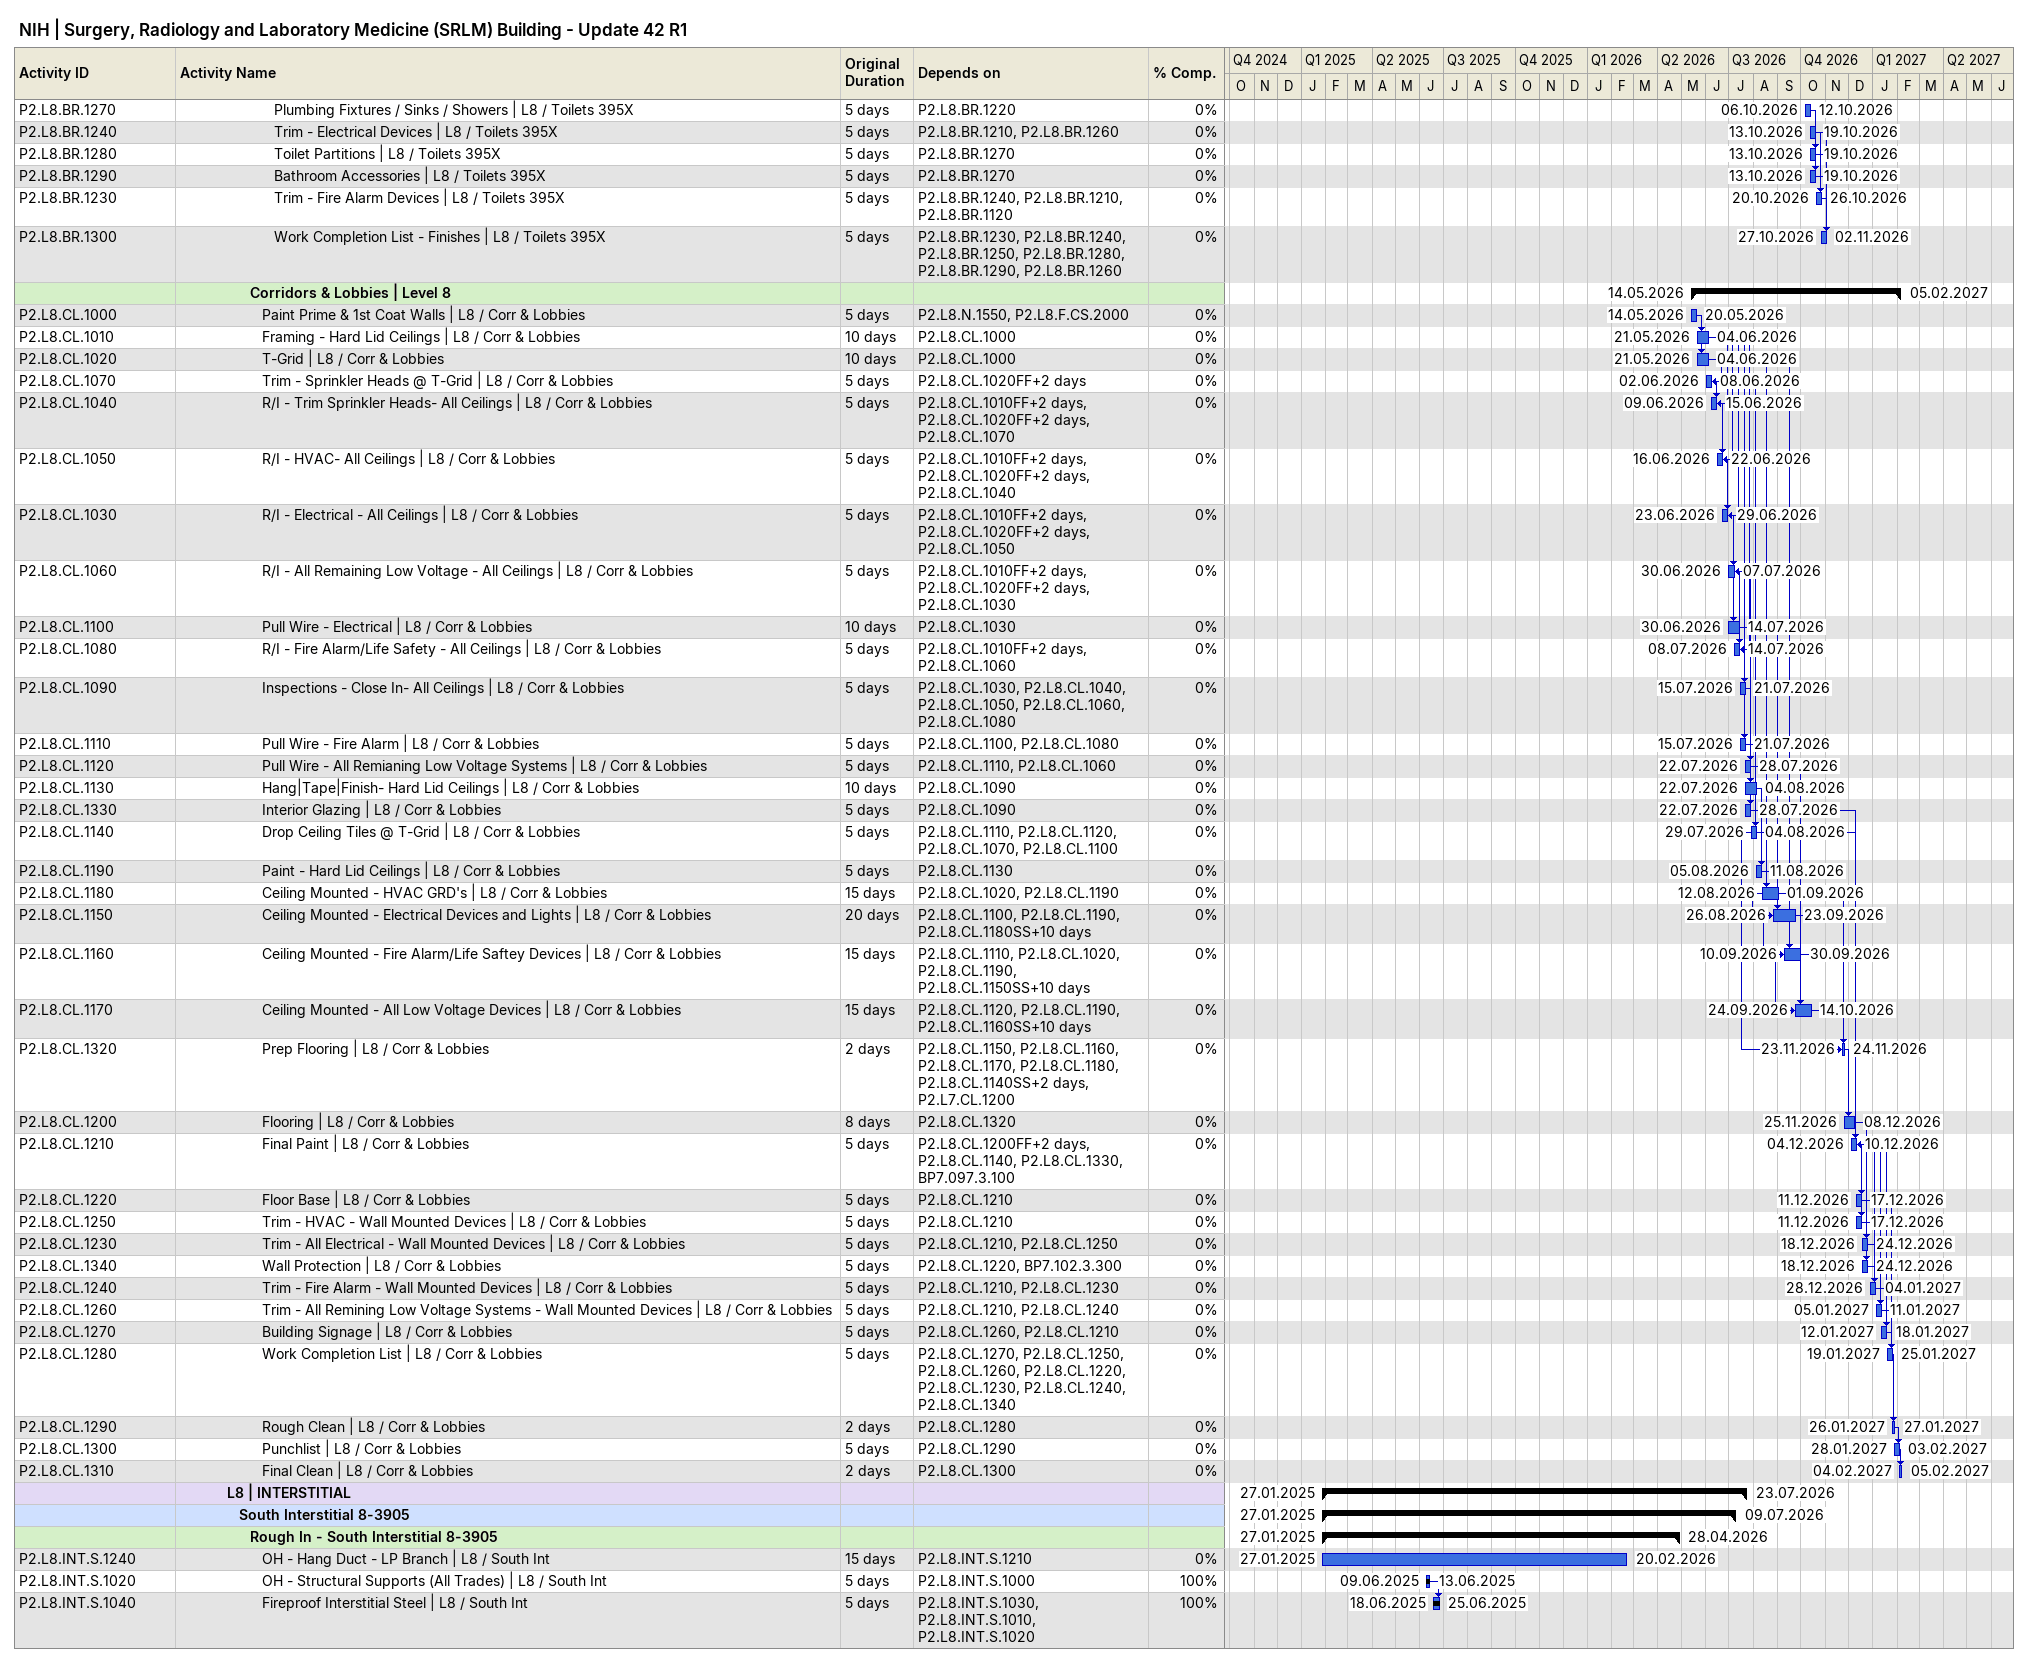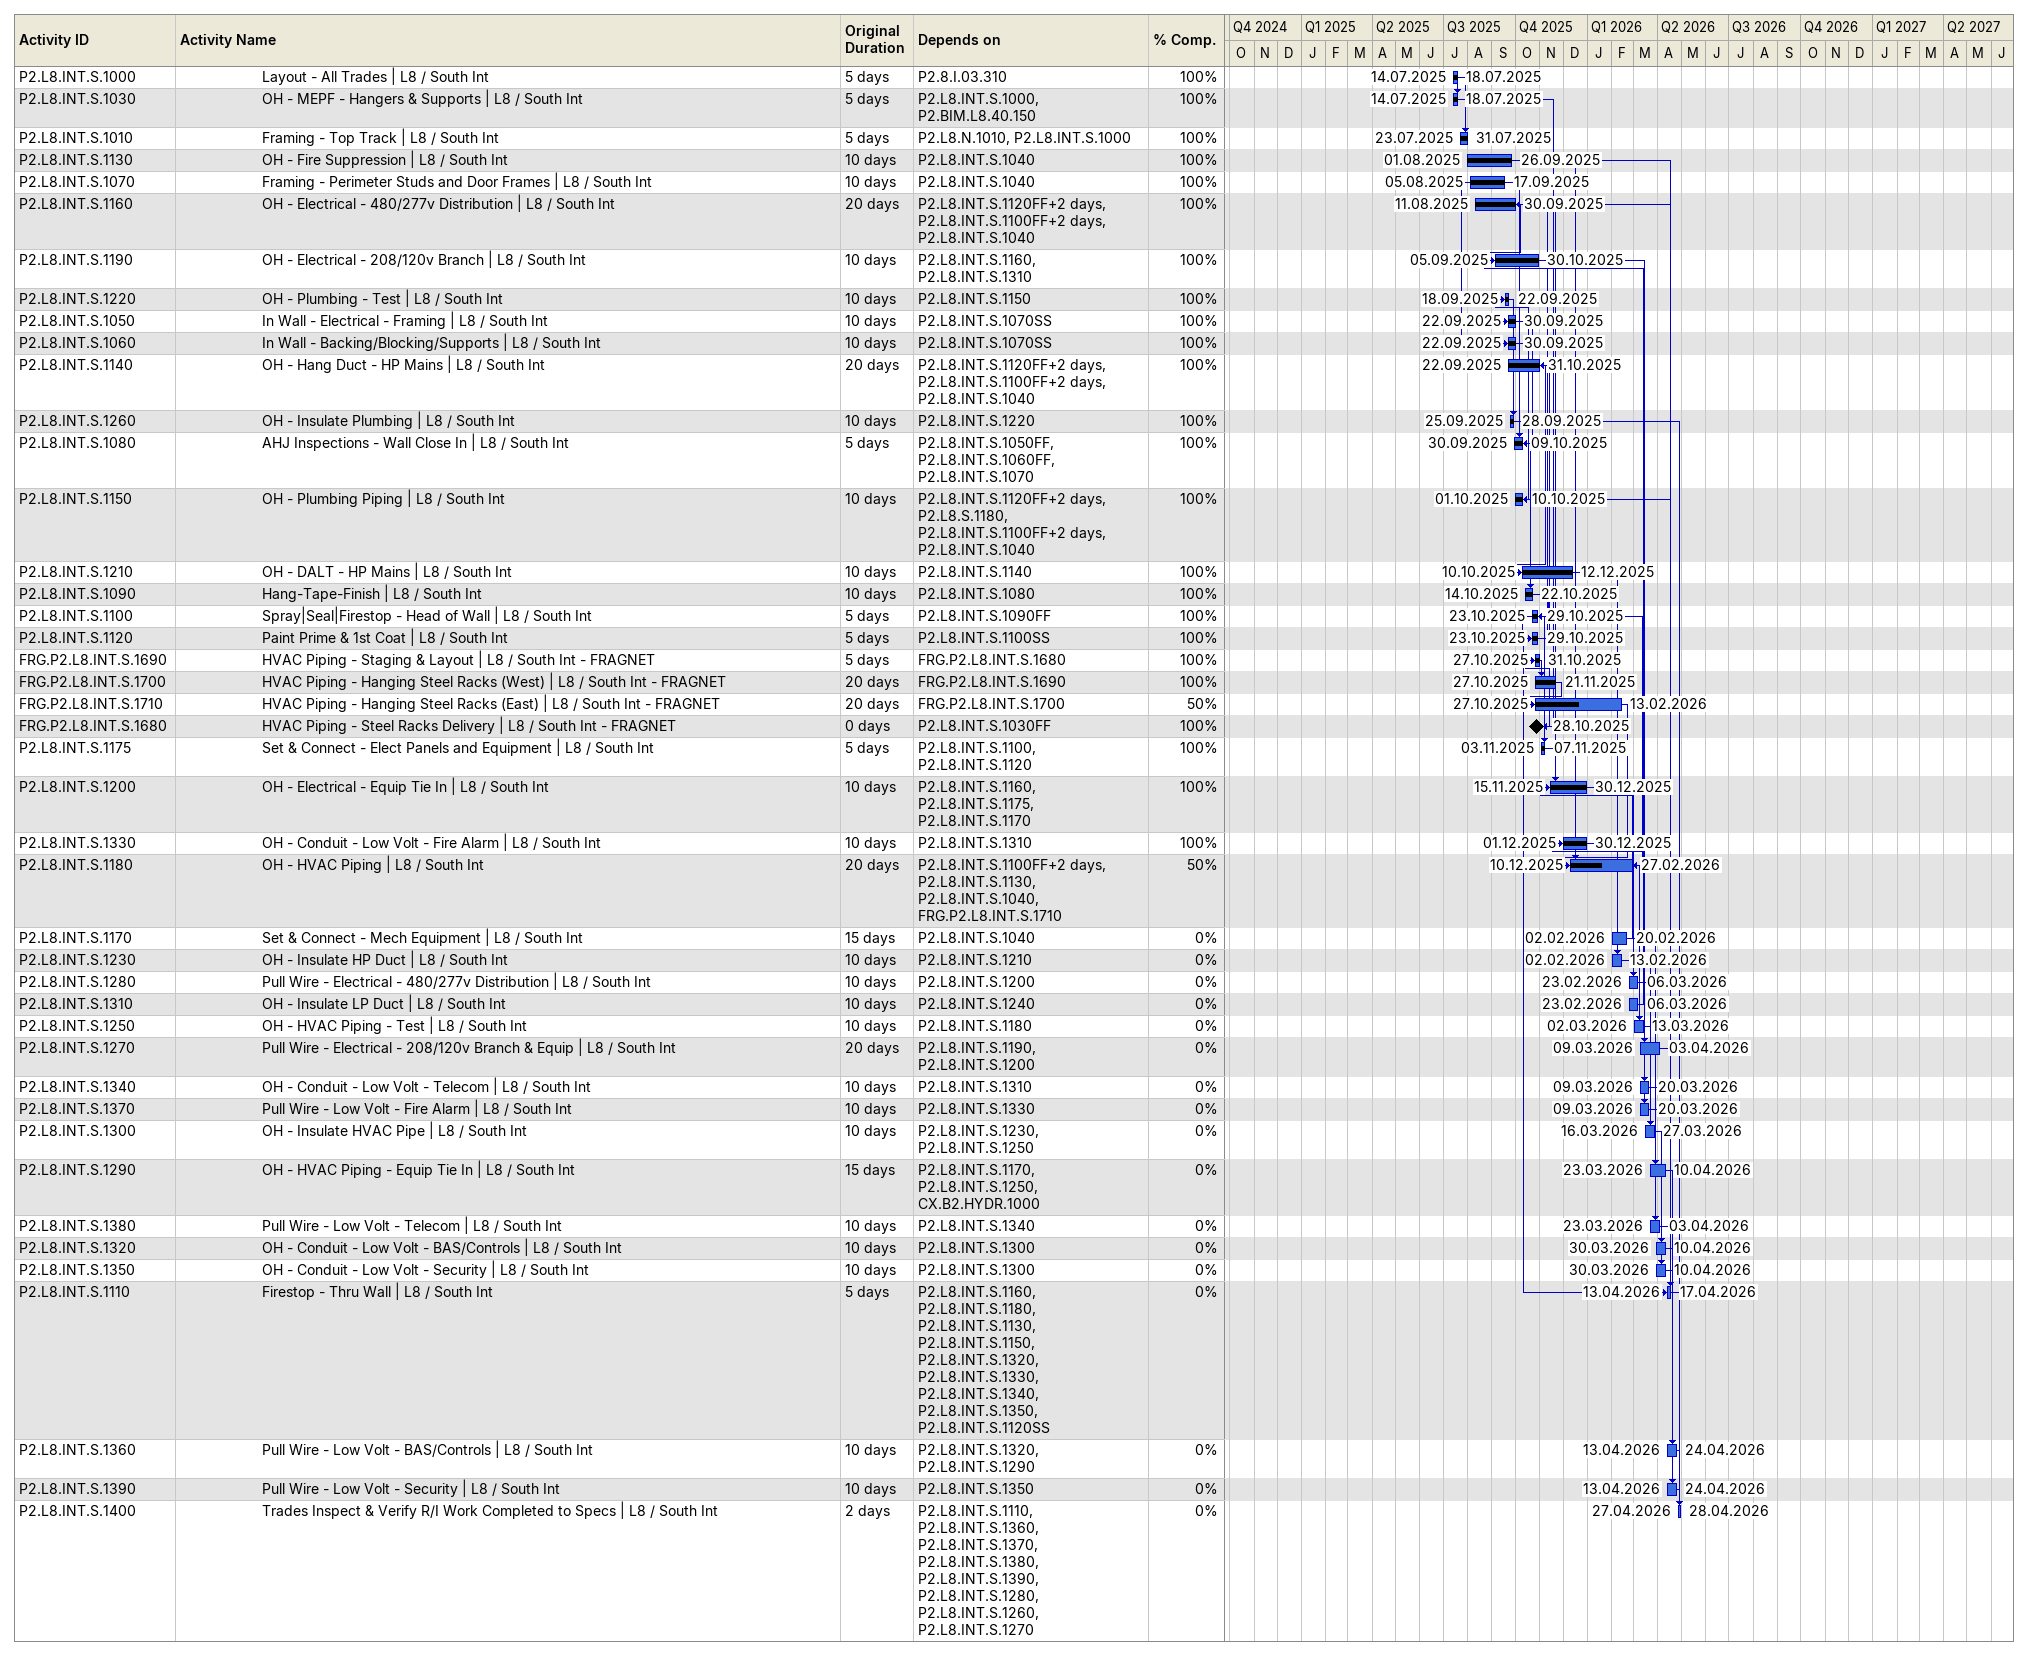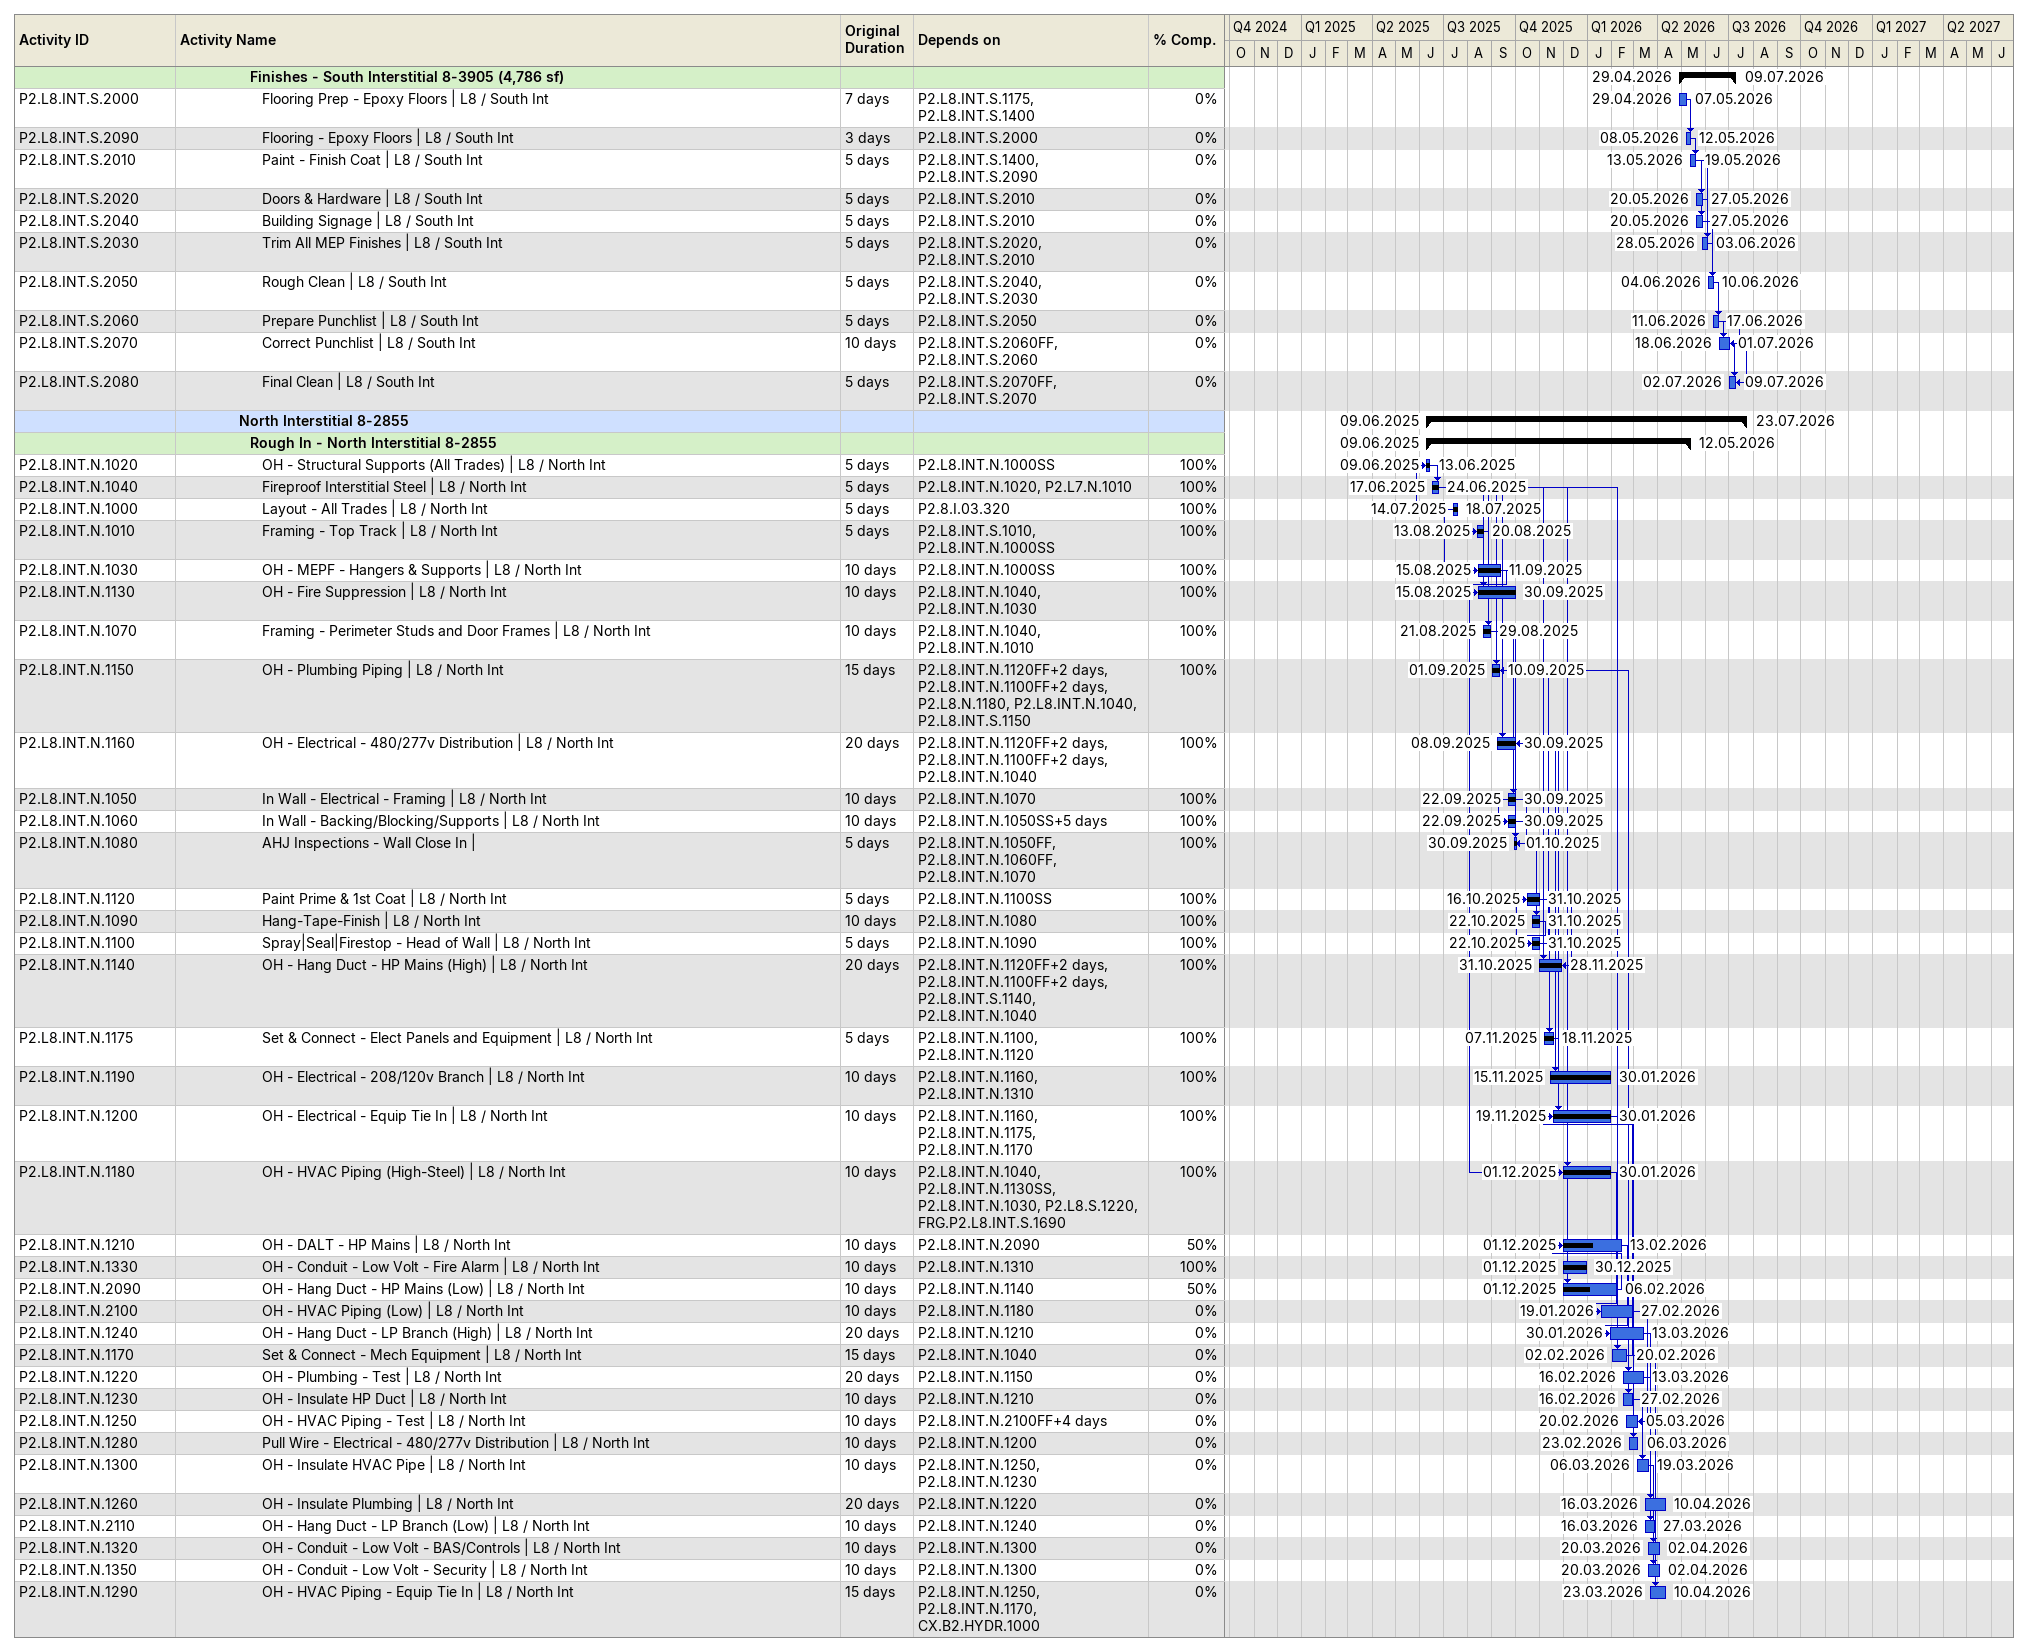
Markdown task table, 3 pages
NIH | Surgery, Radiology and Laboratory Medicine (SRLM) Building - Update 42 R1

| ID | Level | Task | Original duration | Start | Finish | Predecessors | % complete |
|---|---|---|---|---|---|---|---|
| P2.L8.BR.1270 | 9 | Plumbing Fixtures / Sinks / Showers \| L8 / Toilets 395X | 5d | 2026-10-06 | 2026-10-12 | P2.L8.BR.1220 | 0 |
| P2.L8.BR.1240 | 9 | Trim - Electrical Devices \| L8 / Toilets 395X | 5d | 2026-10-13 | 2026-10-19 | P2.L8.BR.1210, P2.L8.BR.1260 | 0 |
| P2.L8.BR.1280 | 9 | Toilet Partitions \| L8 / Toilets 395X | 5d | 2026-10-13 | 2026-10-19 | P2.L8.BR.1270 | 0 |
| P2.L8.BR.1290 | 9 | Bathroom Accessories \| L8 / Toilets 395X | 5d | 2026-10-13 | 2026-10-19 | P2.L8.BR.1270 | 0 |
| P2.L8.BR.1230 | 9 | Trim - Fire Alarm Devices \| L8 / Toilets 395X | 5d | 2026-10-20 | 2026-10-26 | P2.L8.BR.1240, P2.L8.BR.1210, P2.L8.BR.1120 | 0 |
| P2.L8.BR.1300 | 9 | Work Completion List - Finishes \| L8 / Toilets 395X | 5d | 2026-10-27 | 2026-11-02 | P2.L8.BR.1230, P2.L8.BR.1240, P2.L8.BR.1250, P2.L8.BR.1280, P2.L8.BR.1290, P2.L8.BR.1260 | 0 |
|  | 7 | **Corridors & Lobbies \| Level 8** |  | 2026-05-14 | 2027-02-05 |  |  |
| P2.L8.CL.1000 | 8 | Paint Prime & 1st Coat Walls \| L8 / Corr & Lobbies | 5d | 2026-05-14 | 2026-05-20 | P2.L8.N.1550, P2.L8.F.CS.2000 | 0 |
| P2.L8.CL.1010 | 8 | Framing - Hard Lid Ceilings \| L8 / Corr & Lobbies | 10d | 2026-05-21 | 2026-06-04 | P2.L8.CL.1000 | 0 |
| P2.L8.CL.1020 | 8 | T-Grid \| L8 / Corr & Lobbies | 10d | 2026-05-21 | 2026-06-04 | P2.L8.CL.1000 | 0 |
| P2.L8.CL.1070 | 8 | Trim - Sprinkler Heads @ T-Grid \| L8 / Corr & Lobbies | 5d | 2026-06-02 | 2026-06-08 | P2.L8.CL.1020FF+2d | 0 |
| P2.L8.CL.1040 | 8 | R/I - Trim Sprinkler Heads- All Ceilings \| L8 / Corr & Lobbies | 5d | 2026-06-09 | 2026-06-15 | P2.L8.CL.1010FF+2d, P2.L8.CL.1020FF+2d, P2.L8.CL.1070 | 0 |
| P2.L8.CL.1050 | 8 | R/I - HVAC- All Ceilings \| L8 / Corr & Lobbies | 5d | 2026-06-16 | 2026-06-22 | P2.L8.CL.1010FF+2d, P2.L8.CL.1020FF+2d, P2.L8.CL.1040 | 0 |
| P2.L8.CL.1030 | 8 | R/I - Electrical - All Ceilings \| L8 / Corr & Lobbies | 5d | 2026-06-23 | 2026-06-29 | P2.L8.CL.1010FF+2d, P2.L8.CL.1020FF+2d, P2.L8.CL.1050 | 0 |
| P2.L8.CL.1060 | 8 | R/I - All Remaining Low Voltage - All Ceilings \| L8 / Corr & Lobbies | 5d | 2026-06-30 | 2026-07-07 | P2.L8.CL.1010FF+2d, P2.L8.CL.1020FF+2d, P2.L8.CL.1030 | 0 |
| P2.L8.CL.1100 | 8 | Pull Wire - Electrical \| L8 / Corr & Lobbies | 10d | 2026-06-30 | 2026-07-14 | P2.L8.CL.1030 | 0 |
| P2.L8.CL.1080 | 8 | R/I - Fire Alarm/Life Safety - All Ceilings \| L8 / Corr & Lobbies | 5d | 2026-07-08 | 2026-07-14 | P2.L8.CL.1010FF+2d, P2.L8.CL.1060 | 0 |
| P2.L8.CL.1090 | 8 | Inspections - Close In- All Ceilings \| L8 / Corr & Lobbies | 5d | 2026-07-15 | 2026-07-21 | P2.L8.CL.1030, P2.L8.CL.1040, P2.L8.CL.1050, P2.L8.CL.1060, P2.L8.CL.1080 | 0 |
| P2.L8.CL.1110 | 8 | Pull Wire - Fire Alarm \| L8 / Corr & Lobbies | 5d | 2026-07-15 | 2026-07-21 | P2.L8.CL.1100, P2.L8.CL.1080 | 0 |
| P2.L8.CL.1120 | 8 | Pull Wire - All Remianing Low Voltage Systems \| L8 / Corr & Lobbies | 5d | 2026-07-22 | 2026-07-28 | P2.L8.CL.1110, P2.L8.CL.1060 | 0 |
| P2.L8.CL.1130 | 8 | Hang\|Tape\|Finish- Hard Lid Ceilings \| L8 / Corr & Lobbies | 10d | 2026-07-22 | 2026-08-04 | P2.L8.CL.1090 | 0 |
| P2.L8.CL.1330 | 8 | Interior Glazing \| L8 / Corr & Lobbies | 5d | 2026-07-22 | 2026-07-28 | P2.L8.CL.1090 | 0 |
| P2.L8.CL.1140 | 8 | Drop Ceiling Tiles @ T-Grid \| L8 / Corr & Lobbies | 5d | 2026-07-29 | 2026-08-04 | P2.L8.CL.1110, P2.L8.CL.1120, P2.L8.CL.1070, P2.L8.CL.1100 | 0 |
| P2.L8.CL.1190 | 8 | Paint - Hard Lid Ceilings \| L8 / Corr & Lobbies | 5d | 2026-08-05 | 2026-08-11 | P2.L8.CL.1130 | 0 |
| P2.L8.CL.1180 | 8 | Ceiling Mounted - HVAC GRD's \| L8 / Corr & Lobbies | 15d | 2026-08-12 | 2026-09-01 | P2.L8.CL.1020, P2.L8.CL.1190 | 0 |
| P2.L8.CL.1150 | 8 | Ceiling Mounted - Electrical Devices and Lights \| L8 / Corr & Lobbies | 20d | 2026-08-26 | 2026-09-23 | P2.L8.CL.1100, P2.L8.CL.1190, P2.L8.CL.1180SS+10d | 0 |
| P2.L8.CL.1160 | 8 | Ceiling Mounted - Fire Alarm/Life Saftey Devices \| L8 / Corr & Lobbies | 15d | 2026-09-10 | 2026-09-30 | P2.L8.CL.1110, P2.L8.CL.1020, P2.L8.CL.1190, P2.L8.CL.1150SS+10d | 0 |
| P2.L8.CL.1170 | 8 | Ceiling Mounted - All Low Voltage Devices \| L8 / Corr & Lobbies | 15d | 2026-09-24 | 2026-10-14 | P2.L8.CL.1120, P2.L8.CL.1190, P2.L8.CL.1160SS+10d | 0 |
| P2.L8.CL.1320 | 8 | Prep Flooring \| L8 / Corr & Lobbies | 2d | 2026-11-23 | 2026-11-24 | P2.L8.CL.1150, P2.L8.CL.1160, P2.L8.CL.1170, P2.L8.CL.1180, P2.L8.CL.1140SS+2d, P2.L7.CL.1200 | 0 |
| P2.L8.CL.1200 | 8 | Flooring \| L8 / Corr & Lobbies | 8d | 2026-11-25 | 2026-12-08 | P2.L8.CL.1320 | 0 |
| P2.L8.CL.1210 | 8 | Final Paint \| L8 / Corr & Lobbies | 5d | 2026-12-04 | 2026-12-10 | P2.L8.CL.1200FF+2d, P2.L8.CL.1140, P2.L8.CL.1330, BP7.097.3.100 | 0 |
| P2.L8.CL.1220 | 8 | Floor Base \| L8 / Corr & Lobbies | 5d | 2026-12-11 | 2026-12-17 | P2.L8.CL.1210 | 0 |
| P2.L8.CL.1250 | 8 | Trim - HVAC - Wall Mounted Devices \| L8 / Corr & Lobbies | 5d | 2026-12-11 | 2026-12-17 | P2.L8.CL.1210 | 0 |
| P2.L8.CL.1230 | 8 | Trim - All Electrical - Wall Mounted Devices \| L8 / Corr & Lobbies | 5d | 2026-12-18 | 2026-12-24 | P2.L8.CL.1210, P2.L8.CL.1250 | 0 |
| P2.L8.CL.1340 | 8 | Wall Protection \| L8 / Corr & Lobbies | 5d | 2026-12-18 | 2026-12-24 | P2.L8.CL.1220, BP7.102.3.300 | 0 |
| P2.L8.CL.1240 | 8 | Trim - Fire Alarm - Wall Mounted Devices \| L8 / Corr & Lobbies | 5d | 2026-12-28 | 2027-01-04 | P2.L8.CL.1210, P2.L8.CL.1230 | 0 |
| P2.L8.CL.1260 | 8 | Trim - All Remining Low Voltage Systems - Wall Mounted Devices \| L8 / Corr & Lobbies | 5d | 2027-01-05 | 2027-01-11 | P2.L8.CL.1210, P2.L8.CL.1240 | 0 |
| P2.L8.CL.1270 | 8 | Building Signage \| L8 / Corr & Lobbies | 5d | 2027-01-12 | 2027-01-18 | P2.L8.CL.1260, P2.L8.CL.1210 | 0 |
| P2.L8.CL.1280 | 8 | Work Completion List \| L8 / Corr & Lobbies | 5d | 2027-01-19 | 2027-01-25 | P2.L8.CL.1270, P2.L8.CL.1250, P2.L8.CL.1260, P2.L8.CL.1220, P2.L8.CL.1230, P2.L8.CL.1240, P2.L8.CL.1340 | 0 |
| P2.L8.CL.1290 | 8 | Rough Clean \| L8 / Corr & Lobbies | 2d | 2027-01-26 | 2027-01-27 | P2.L8.CL.1280 | 0 |
| P2.L8.CL.1300 | 8 | Punchlist \| L8 / Corr & Lobbies | 5d | 2027-01-28 | 2027-02-03 | P2.L8.CL.1290 | 0 |
| P2.L8.CL.1310 | 8 | Final Clean \| L8 / Corr & Lobbies | 2d | 2027-02-04 | 2027-02-05 | P2.L8.CL.1300 | 0 |
|  | 5 | **L8 \| INTERSTITIAL** |  | 2025-01-27 | 2026-07-23 |  |  |
|  | 6 | **South Interstitial 8-3905** |  | 2025-01-27 | 2026-07-09 |  |  |
|  | 7 | **Rough In - South Interstitial 8-3905** |  | 2025-01-27 | 2026-04-28 |  |  |
| P2.L8.INT.S.1240 | 8 | OH - Hang Duct - LP Branch \| L8 / South Int | 15d | 2025-01-27 | 2026-02-20 | P2.L8.INT.S.1210 | 0 |
| P2.L8.INT.S.1020 | 8 | OH - Structural Supports (All Trades) \| L8 / South Int | 5d | 2025-06-09 | 2025-06-13 | P2.L8.INT.S.1000 | 100 |
| P2.L8.INT.S.1040 | 8 | Fireproof Interstitial Steel \| L8 / South Int | 5d | 2025-06-18 | 2025-06-25 | P2.L8.INT.S.1030, P2.L8.INT.S.1010, P2.L8.INT.S.1020 | 100 |
| P2.L8.INT.S.1000 | 8 | Layout - All Trades \| L8 / South Int | 5d | 2025-07-14 | 2025-07-18 | P2.8.I.03.310 | 100 |
| P2.L8.INT.S.1030 | 8 | OH - MEPF - Hangers & Supports \| L8 / South Int | 5d | 2025-07-14 | 2025-07-18 | P2.L8.INT.S.1000, P2.BIM.L8.40.150 | 100 |
| P2.L8.INT.S.1010 | 8 | Framing - Top Track \| L8 / South Int | 5d | 2025-07-23 | 2025-07-31 | P2.L8.N.1010, P2.L8.INT.S.1000 | 100 |
| P2.L8.INT.S.1130 | 8 | OH - Fire Suppression \| L8 / South Int | 10d | 2025-08-01 | 2025-09-26 | P2.L8.INT.S.1040 | 100 |
| P2.L8.INT.S.1070 | 8 | Framing - Perimeter Studs and Door Frames \| L8 / South Int | 10d | 2025-08-05 | 2025-09-17 | P2.L8.INT.S.1040 | 100 |
| P2.L8.INT.S.1160 | 8 | OH - Electrical - 480/277v Distribution \| L8 / South Int | 20d | 2025-08-11 | 2025-09-30 | P2.L8.INT.S.1120FF+2d, P2.L8.INT.S.1100FF+2d, P2.L8.INT.S.1040 | 100 |
| P2.L8.INT.S.1190 | 8 | OH - Electrical - 208/120v Branch \| L8 / South Int | 10d | 2025-09-05 | 2025-10-30 | P2.L8.INT.S.1160, P2.L8.INT.S.1310 | 100 |
| P2.L8.INT.S.1220 | 8 | OH - Plumbing - Test \| L8 / South Int | 10d | 2025-09-18 | 2025-09-22 | P2.L8.INT.S.1150 | 100 |
| P2.L8.INT.S.1050 | 8 | In Wall - Electrical - Framing \| L8 / South Int | 10d | 2025-09-22 | 2025-09-30 | P2.L8.INT.S.1070SS | 100 |
| P2.L8.INT.S.1060 | 8 | In Wall - Backing/Blocking/Supports \| L8 / South Int | 10d | 2025-09-22 | 2025-09-30 | P2.L8.INT.S.1070SS | 100 |
| P2.L8.INT.S.1140 | 8 | OH - Hang Duct - HP Mains \| L8 / South Int | 20d | 2025-09-22 | 2025-10-31 | P2.L8.INT.S.1120FF+2d, P2.L8.INT.S.1100FF+2d, P2.L8.INT.S.1040 | 100 |
| P2.L8.INT.S.1260 | 8 | OH - Insulate Plumbing \| L8 / South Int | 10d | 2025-09-25 | 2025-09-28 | P2.L8.INT.S.1220 | 100 |
| P2.L8.INT.S.1080 | 8 | AHJ Inspections - Wall Close In \| L8 / South Int | 5d | 2025-09-30 | 2025-10-09 | P2.L8.INT.S.1050FF, P2.L8.INT.S.1060FF, P2.L8.INT.S.1070 | 100 |
| P2.L8.INT.S.1150 | 8 | OH - Plumbing Piping \| L8 / South Int | 10d | 2025-10-01 | 2025-10-10 | P2.L8.INT.S.1120FF+2d, P2.L8.S.1180, P2.L8.INT.S.1100FF+2d, P2.L8.INT.S.1040 | 100 |
| P2.L8.INT.S.1210 | 8 | OH - DALT - HP Mains \| L8 / South Int | 10d | 2025-10-10 | 2025-12-12 | P2.L8.INT.S.1140 | 100 |
| P2.L8.INT.S.1090 | 8 | Hang-Tape-Finish \| L8 / South Int | 10d | 2025-10-14 | 2025-10-22 | P2.L8.INT.S.1080 | 100 |
| P2.L8.INT.S.1100 | 8 | Spray\|Seal\|Firestop - Head of Wall \| L8 / South Int | 5d | 2025-10-23 | 2025-10-29 | P2.L8.INT.S.1090FF | 100 |
| P2.L8.INT.S.1120 | 8 | Paint Prime & 1st Coat \| L8 / South Int | 5d | 2025-10-23 | 2025-10-29 | P2.L8.INT.S.1100SS | 100 |
| FRG.P2.L8.INT.S.1690 | 8 | HVAC Piping - Staging & Layout \| L8 / South Int - FRAGNET | 5d | 2025-10-27 | 2025-10-31 | FRG.P2.L8.INT.S.1680 | 100 |
| FRG.P2.L8.INT.S.1700 | 8 | HVAC Piping - Hanging Steel Racks (West) \| L8 / South Int - FRAGNET | 20d | 2025-10-27 | 2025-11-21 | FRG.P2.L8.INT.S.1690 | 100 |
| FRG.P2.L8.INT.S.1710 | 8 | HVAC Piping - Hanging Steel Racks (East) \| L8 / South Int - FRAGNET | 20d | 2025-10-27 | 2026-02-13 | FRG.P2.L8.INT.S.1700 | 50 |
| FRG.P2.L8.INT.S.1680 | 8 | HVAC Piping - Steel Racks Delivery \| L8 / South Int - FRAGNET | 0d | 2025-10-28 | 2025-10-28 | P2.L8.INT.S.1030FF | 100 |
| P2.L8.INT.S.1175 | 8 | Set & Connect - Elect Panels and Equipment \| L8 / South Int | 5d | 2025-11-03 | 2025-11-07 | P2.L8.INT.S.1100, P2.L8.INT.S.1120 | 100 |
| P2.L8.INT.S.1200 | 8 | OH - Electrical - Equip Tie In \| L8 / South Int | 10d | 2025-11-15 | 2025-12-30 | P2.L8.INT.S.1160, P2.L8.INT.S.1175, P2.L8.INT.S.1170 | 100 |
| P2.L8.INT.S.1330 | 8 | OH - Conduit - Low Volt - Fire Alarm \| L8 / South Int | 10d | 2025-12-01 | 2025-12-30 | P2.L8.INT.S.1310 | 100 |
| P2.L8.INT.S.1180 | 8 | OH - HVAC Piping \| L8 / South Int | 20d | 2025-12-10 | 2026-02-27 | P2.L8.INT.S.1100FF+2d, P2.L8.INT.S.1130, P2.L8.INT.S.1040, FRG.P2.L8.INT.S.1710 | 50 |
| P2.L8.INT.S.1170 | 8 | Set & Connect - Mech Equipment \| L8 / South Int | 15d | 2026-02-02 | 2026-02-20 | P2.L8.INT.S.1040 | 0 |
| P2.L8.INT.S.1230 | 8 | OH - Insulate HP Duct \| L8 / South Int | 10d | 2026-02-02 | 2026-02-13 | P2.L8.INT.S.1210 | 0 |
| P2.L8.INT.S.1280 | 8 | Pull Wire - Electrical - 480/277v Distribution \| L8 / South Int | 10d | 2026-02-23 | 2026-03-06 | P2.L8.INT.S.1200 | 0 |
| P2.L8.INT.S.1310 | 8 | OH - Insulate LP Duct \| L8 / South Int | 10d | 2026-02-23 | 2026-03-06 | P2.L8.INT.S.1240 | 0 |
| P2.L8.INT.S.1250 | 8 | OH - HVAC Piping - Test \| L8 / South Int | 10d | 2026-03-02 | 2026-03-13 | P2.L8.INT.S.1180 | 0 |
| P2.L8.INT.S.1270 | 8 | Pull Wire - Electrical - 208/120v Branch & Equip \| L8 / South Int | 20d | 2026-03-09 | 2026-04-03 | P2.L8.INT.S.1190, P2.L8.INT.S.1200 | 0 |
| P2.L8.INT.S.1340 | 8 | OH - Conduit - Low Volt - Telecom \| L8 / South Int | 10d | 2026-03-09 | 2026-03-20 | P2.L8.INT.S.1310 | 0 |
| P2.L8.INT.S.1370 | 8 | Pull Wire - Low Volt - Fire Alarm \| L8 / South Int | 10d | 2026-03-09 | 2026-03-20 | P2.L8.INT.S.1330 | 0 |
| P2.L8.INT.S.1300 | 8 | OH - Insulate HVAC Pipe \| L8 / South Int | 10d | 2026-03-16 | 2026-03-27 | P2.L8.INT.S.1230, P2.L8.INT.S.1250 | 0 |
| P2.L8.INT.S.1290 | 8 | OH - HVAC Piping - Equip Tie In \| L8 / South Int | 15d | 2026-03-23 | 2026-04-10 | P2.L8.INT.S.1170, P2.L8.INT.S.1250, CX.B2.HYDR.1000 | 0 |
| P2.L8.INT.S.1380 | 8 | Pull Wire - Low Volt - Telecom \| L8 / South Int | 10d | 2026-03-23 | 2026-04-03 | P2.L8.INT.S.1340 | 0 |
| P2.L8.INT.S.1320 | 8 | OH - Conduit - Low Volt - BAS/Controls \| L8 / South Int | 10d | 2026-03-30 | 2026-04-10 | P2.L8.INT.S.1300 | 0 |
| P2.L8.INT.S.1350 | 8 | OH - Conduit - Low Volt - Security \| L8 / South Int | 10d | 2026-03-30 | 2026-04-10 | P2.L8.INT.S.1300 | 0 |
| P2.L8.INT.S.1110 | 8 | Firestop - Thru Wall \| L8 / South Int | 5d | 2026-04-13 | 2026-04-17 | P2.L8.INT.S.1160, P2.L8.INT.S.1180, P2.L8.INT.S.1130, P2.L8.INT.S.1150, P2.L8.INT.S.1320, P2.L8.INT.S.1330, P2.L8.INT.S.1340, P2.L8.INT.S.1350, P2.L8.INT.S.1120SS | 0 |
| P2.L8.INT.S.1360 | 8 | Pull Wire - Low Volt - BAS/Controls \| L8 / South Int | 10d | 2026-04-13 | 2026-04-24 | P2.L8.INT.S.1320, P2.L8.INT.S.1290 | 0 |
| P2.L8.INT.S.1390 | 8 | Pull Wire - Low Volt - Security \| L8 / South Int | 10d | 2026-04-13 | 2026-04-24 | P2.L8.INT.S.1350 | 0 |
| P2.L8.INT.S.1400 | 8 | Trades Inspect & Verify R/I Work Completed to Specs \| L8 / South Int | 2d | 2026-04-27 | 2026-04-28 | P2.L8.INT.S.1110, P2.L8.INT.S.1360, P2.L8.INT.S.1370, P2.L8.INT.S.1380, P2.L8.INT.S.1390, P2.L8.INT.S.1280, P2.L8.INT.S.1260, P2.L8.INT.S.1270 | 0 |
|  | 7 | **Finishes - South Interstitial 8-3905 (4,786 sf)** |  | 2026-04-29 | 2026-07-09 |  |  |
| P2.L8.INT.S.2000 | 8 | Flooring Prep - Epoxy Floors \| L8 / South Int | 7d | 2026-04-29 | 2026-05-07 | P2.L8.INT.S.1175, P2.L8.INT.S.1400 | 0 |
| P2.L8.INT.S.2090 | 8 | Flooring - Epoxy Floors \| L8 / South Int | 3d | 2026-05-08 | 2026-05-12 | P2.L8.INT.S.2000 | 0 |
| P2.L8.INT.S.2010 | 8 | Paint - Finish Coat \| L8 / South Int | 5d | 2026-05-13 | 2026-05-19 | P2.L8.INT.S.1400, P2.L8.INT.S.2090 | 0 |
| P2.L8.INT.S.2020 | 8 | Doors & Hardware \| L8 / South Int | 5d | 2026-05-20 | 2026-05-27 | P2.L8.INT.S.2010 | 0 |
| P2.L8.INT.S.2040 | 8 | Building Signage \| L8 / South Int | 5d | 2026-05-20 | 2026-05-27 | P2.L8.INT.S.2010 | 0 |
| P2.L8.INT.S.2030 | 8 | Trim All MEP Finishes \| L8 / South Int | 5d | 2026-05-28 | 2026-06-03 | P2.L8.INT.S.2020, P2.L8.INT.S.2010 | 0 |
| P2.L8.INT.S.2050 | 8 | Rough Clean \| L8 / South Int | 5d | 2026-06-04 | 2026-06-10 | P2.L8.INT.S.2040, P2.L8.INT.S.2030 | 0 |
| P2.L8.INT.S.2060 | 8 | Prepare Punchlist \| L8 / South Int | 5d | 2026-06-11 | 2026-06-17 | P2.L8.INT.S.2050 | 0 |
| P2.L8.INT.S.2070 | 8 | Correct Punchlist \| L8 / South Int | 10d | 2026-06-18 | 2026-07-01 | P2.L8.INT.S.2060FF, P2.L8.INT.S.2060 | 0 |
| P2.L8.INT.S.2080 | 8 | Final Clean \| L8 / South Int | 5d | 2026-07-02 | 2026-07-09 | P2.L8.INT.S.2070FF, P2.L8.INT.S.2070 | 0 |
|  | 6 | **North Interstitial 8-2855** |  | 2025-06-09 | 2026-07-23 |  |  |
|  | 7 | **Rough In - North Interstitial 8-2855** |  | 2025-06-09 | 2026-05-12 |  |  |
| P2.L8.INT.N.1020 | 8 | OH - Structural Supports (All Trades) \| L8 / North Int | 5d | 2025-06-09 | 2025-06-13 | P2.L8.INT.N.1000SS | 100 |
| P2.L8.INT.N.1040 | 8 | Fireproof Interstitial Steel \| L8 / North Int | 5d | 2025-06-17 | 2025-06-24 | P2.L8.INT.N.1020, P2.L7.N.1010 | 100 |
| P2.L8.INT.N.1000 | 8 | Layout - All Trades \| L8 / North Int | 5d | 2025-07-14 | 2025-07-18 | P2.8.I.03.320 | 100 |
| P2.L8.INT.N.1010 | 8 | Framing - Top Track \| L8 / North Int | 5d | 2025-08-13 | 2025-08-20 | P2.L8.INT.S.1010, P2.L8.INT.N.1000SS | 100 |
| P2.L8.INT.N.1030 | 8 | OH - MEPF - Hangers & Supports \| L8 / North Int | 10d | 2025-08-15 | 2025-09-11 | P2.L8.INT.N.1000SS | 100 |
| P2.L8.INT.N.1130 | 8 | OH - Fire Suppression \| L8 / North Int | 10d | 2025-08-15 | 2025-09-30 | P2.L8.INT.N.1040, P2.L8.INT.N.1030 | 100 |
| P2.L8.INT.N.1070 | 8 | Framing - Perimeter Studs and Door Frames \| L8 / North Int | 10d | 2025-08-21 | 2025-08-29 | P2.L8.INT.N.1040, P2.L8.INT.N.1010 | 100 |
| P2.L8.INT.N.1150 | 8 | OH - Plumbing Piping \| L8 / North Int | 15d | 2025-09-01 | 2025-09-10 | P2.L8.INT.N.1120FF+2d, P2.L8.INT.N.1100FF+2d, P2.L8.N.1180, P2.L8.INT.N.1040, P2.L8.INT.S.1150 | 100 |
| P2.L8.INT.N.1160 | 8 | OH - Electrical - 480/277v Distribution \| L8 / North Int | 20d | 2025-09-08 | 2025-09-30 | P2.L8.INT.N.1120FF+2d, P2.L8.INT.N.1100FF+2d, P2.L8.INT.N.1040 | 100 |
| P2.L8.INT.N.1050 | 8 | In Wall - Electrical - Framing \| L8 / North Int | 10d | 2025-09-22 | 2025-09-30 | P2.L8.INT.N.1070 | 100 |
| P2.L8.INT.N.1060 | 8 | In Wall - Backing/Blocking/Supports \| L8 / North Int | 10d | 2025-09-22 | 2025-09-30 | P2.L8.INT.N.1050SS+5d | 100 |
| P2.L8.INT.N.1080 | 8 | AHJ Inspections - Wall Close In \| | 5d | 2025-09-30 | 2025-10-01 | P2.L8.INT.N.1050FF, P2.L8.INT.N.1060FF, P2.L8.INT.N.1070 | 100 |
| P2.L8.INT.N.1120 | 8 | Paint Prime & 1st Coat \| L8 / North Int | 5d | 2025-10-16 | 2025-10-31 | P2.L8.INT.N.1100SS | 100 |
| P2.L8.INT.N.1090 | 8 | Hang-Tape-Finish \| L8 / North Int | 10d | 2025-10-22 | 2025-10-31 | P2.L8.INT.N.1080 | 100 |
| P2.L8.INT.N.1100 | 8 | Spray\|Seal\|Firestop - Head of Wall \| L8 / North Int | 5d | 2025-10-22 | 2025-10-31 | P2.L8.INT.N.1090 | 100 |
| P2.L8.INT.N.1140 | 8 | OH - Hang Duct - HP Mains (High) \| L8 / North Int | 20d | 2025-10-31 | 2025-11-28 | P2.L8.INT.N.1120FF+2d, P2.L8.INT.N.1100FF+2d, P2.L8.INT.S.1140, P2.L8.INT.N.1040 | 100 |
| P2.L8.INT.N.1175 | 8 | Set & Connect - Elect Panels and Equipment \| L8 / North Int | 5d | 2025-11-07 | 2025-11-18 | P2.L8.INT.N.1100, P2.L8.INT.N.1120 | 100 |
| P2.L8.INT.N.1190 | 8 | OH - Electrical - 208/120v Branch \| L8 / North Int | 10d | 2025-11-15 | 2026-01-30 | P2.L8.INT.N.1160, P2.L8.INT.N.1310 | 100 |
| P2.L8.INT.N.1200 | 8 | OH - Electrical - Equip Tie In \| L8 / North Int | 10d | 2025-11-19 | 2026-01-30 | P2.L8.INT.N.1160, P2.L8.INT.N.1175, P2.L8.INT.N.1170 | 100 |
| P2.L8.INT.N.1180 | 8 | OH - HVAC Piping (High-Steel) \| L8 / North Int | 10d | 2025-12-01 | 2026-01-30 | P2.L8.INT.N.1040, P2.L8.INT.N.1130SS, P2.L8.INT.N.1030, P2.L8.S.1220, FRG.P2.L8.INT.S.1690 | 100 |
| P2.L8.INT.N.1210 | 8 | OH - DALT - HP Mains \| L8 / North Int | 10d | 2025-12-01 | 2026-02-13 | P2.L8.INT.N.2090 | 50 |
| P2.L8.INT.N.1330 | 8 | OH - Conduit - Low Volt - Fire Alarm \| L8 / North Int | 10d | 2025-12-01 | 2025-12-30 | P2.L8.INT.N.1310 | 100 |
| P2.L8.INT.N.2090 | 8 | OH - Hang Duct - HP Mains (Low) \| L8 / North Int | 10d | 2025-12-01 | 2026-02-06 | P2.L8.INT.N.1140 | 50 |
| P2.L8.INT.N.2100 | 8 | OH - HVAC Piping (Low) \| L8 / North Int | 10d | 2026-01-19 | 2026-02-27 | P2.L8.INT.N.1180 | 0 |
| P2.L8.INT.N.1240 | 8 | OH - Hang Duct - LP Branch (High) \| L8 / North Int | 20d | 2026-01-30 | 2026-03-13 | P2.L8.INT.N.1210 | 0 |
| P2.L8.INT.N.1170 | 8 | Set & Connect - Mech Equipment \| L8 / North Int | 15d | 2026-02-02 | 2026-02-20 | P2.L8.INT.N.1040 | 0 |
| P2.L8.INT.N.1220 | 8 | OH - Plumbing - Test \| L8 / North Int | 20d | 2026-02-16 | 2026-03-13 | P2.L8.INT.N.1150 | 0 |
| P2.L8.INT.N.1230 | 8 | OH - Insulate HP Duct \| L8 / North Int | 10d | 2026-02-16 | 2026-02-27 | P2.L8.INT.N.1210 | 0 |
| P2.L8.INT.N.1250 | 8 | OH - HVAC Piping - Test \| L8 / North Int | 10d | 2026-02-20 | 2026-03-05 | P2.L8.INT.N.2100FF+4d | 0 |
| P2.L8.INT.N.1280 | 8 | Pull Wire - Electrical - 480/277v Distribution \| L8 / North Int | 10d | 2026-02-23 | 2026-03-06 | P2.L8.INT.N.1200 | 0 |
| P2.L8.INT.N.1300 | 8 | OH - Insulate HVAC Pipe \| L8 / North Int | 10d | 2026-03-06 | 2026-03-19 | P2.L8.INT.N.1250, P2.L8.INT.N.1230 | 0 |
| P2.L8.INT.N.1260 | 8 | OH - Insulate Plumbing \| L8 / North Int | 20d | 2026-03-16 | 2026-04-10 | P2.L8.INT.N.1220 | 0 |
| P2.L8.INT.N.2110 | 8 | OH - Hang Duct - LP Branch (Low) \| L8 / North Int | 10d | 2026-03-16 | 2026-03-27 | P2.L8.INT.N.1240 | 0 |
| P2.L8.INT.N.1320 | 8 | OH - Conduit - Low Volt - BAS/Controls \| L8 / North Int | 10d | 2026-03-20 | 2026-04-02 | P2.L8.INT.N.1300 | 0 |
| P2.L8.INT.N.1350 | 8 | OH - Conduit - Low Volt - Security \| L8 / North Int | 10d | 2026-03-20 | 2026-04-02 | P2.L8.INT.N.1300 | 0 |
| P2.L8.INT.N.1290 | 8 | OH - HVAC Piping - Equip Tie In \| L8 / North Int | 15d | 2026-03-23 | 2026-04-10 | P2.L8.INT.N.1250, P2.L8.INT.N.1170, CX.B2.HYDR.1000 | 0 |
